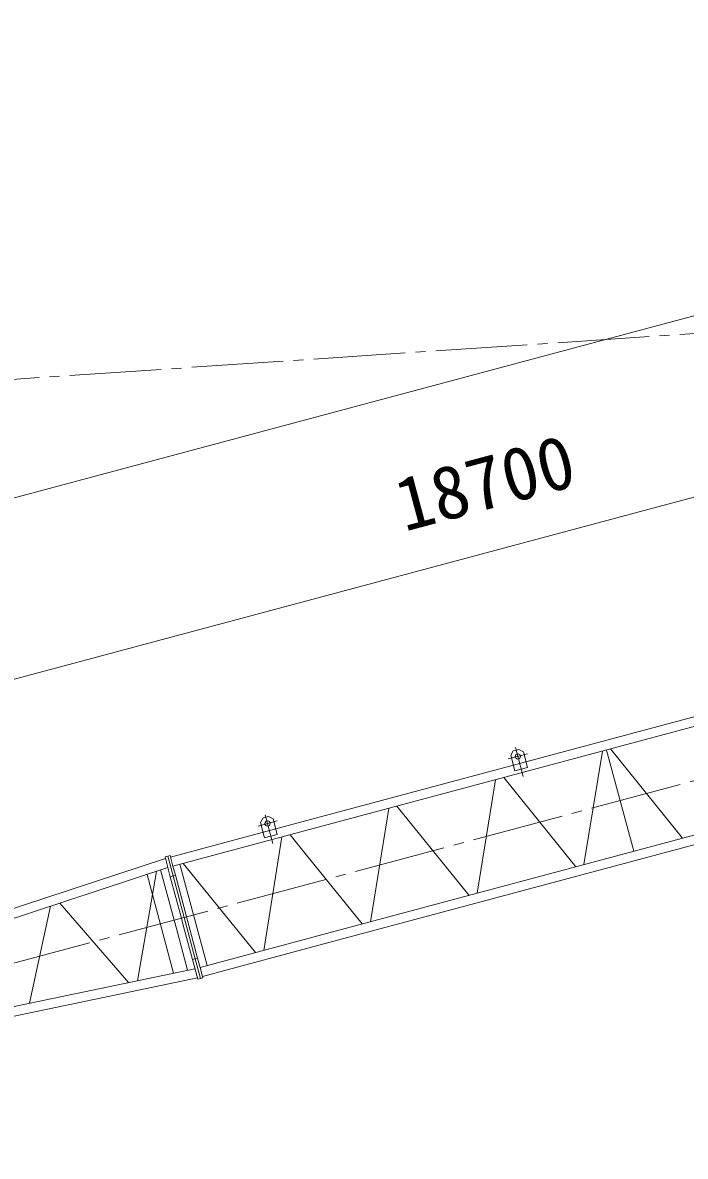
# Model space of a CAD drawing. Units: millimetres, scale not verified. Extents: x -21826 to 21577, y -29973 to 32685.
# Drawn here: x -12786 to -8234, y 13468 to 21257 of the extents above; entities that cross this region are included whole.
import ezdxf
from ezdxf.enums import TextEntityAlignment as Align

# ---------------------------------------------------------------- set-up
doc = ezdxf.new("R2010")
doc.units = ezdxf.units.MM
doc.header["$LTSCALE"] = 70
doc.linetypes.add('CHAIN2', pattern=[12, 9, -1, 1, -1])
for name, color, linetype, lineweight in [('0-2_05 寸法', 3, 'Continuous', 18), ('0-5_12 当社中心線', 7, 'CHAIN2', 18), ('0-7_20 躯体__土木__外形線', 7, 'Continuous', 18), ('0-8_01 細線', 7, 'Continuous', 18)]:
    doc.layers.add(name, color=color, linetype=linetype, lineweight=lineweight)
doc.styles.add('ＭＳ ゴシック', font='')
doc.styles.get('ＭＳ ゴシック').set_extended_font_data('MS Gothic')

msp = doc.modelspace()

# ---------------------------------------------------------------- linework, layer by layer
at = {"layer": '0-2_05 寸法', "color": 7}
for p, q in [((5102.93, 22800.94), (-17984.86, 16614.61)), ((-17673.28, 15451.76), (-576.4, 20032.86))]:
    msp.add_line(p, q, dxfattribs=at)
at = {"layer": '0-5_12 当社中心線'}
for p, q in [((-13300.15, 18776.28), (6384.74, 20099.01)), ((-17802.49, 13468.09), (6588.55, 20003.65))]:
    msp.add_line(p, q, dxfattribs=at)
at = {"layer": '0-7_20 躯体__土木__外形線'}
for p, q in [((-10901.59, 15757.18), (-7462.89, 16678.57)), ((-10884.76, 15694.39), (-7446.07, 16615.79)), ((-9449.63, 16197.99), (-9318.92, 16233.02)), ((-9376.58, 16264.14), (-9415.26, 16253.8)), ((-9400.48, 16276.02), (-9347.17, 16077.04)), ((-9345.98, 16246.47), (-9376.58, 16264.14)), ((-8929.95, 15472.79), (-8803.17, 16252.14)), ((-8775, 16259.71), (-8588.59, 15564.25)), ((-8747.13, 16267.17), (-8252.58, 15654.28)), ((-9663.35, 15276.26), (-9537.26, 16055.45)), ((-9481.23, 16070.47), (-8986.08, 15457.75)), ((-7259.72, 15920.32), (-10698.41, 14998.92)), ((-7242.9, 15857.54), (-10681.59, 14936.15)), ((-10396.75, 15079.74), (-10271.36, 15858.77)), ((-10215.22, 15873.79), (-9719.48, 15261.23)), ((-10845.97, 15549.59), (-10452.98, 15064.7))]:
    msp.add_line(p, q, dxfattribs=at)
msp.add_lwpolyline([(-9415.26, 16253.8), (-9432.95, 16223.18), (-9404.42, 16116.92), (-9317.54, 16140.22), (-9345.98, 16246.47)], dxfattribs=at)
msp.add_circle((-9384.27, 16215.5), 18, dxfattribs=at)
at = {"layer": '0-8_01 細線'}
for p, q in [((-11119.88, 15815.32), (-11066.57, 15616.34)), ((-11770.71, 15524.3), (-10901.59, 15757.18)), ((-11169.03, 15737.29), (-11038.22, 15772.33)), ((-11095.98, 15803.44), (-11134.55, 15793.09)), ((-11065.37, 15785.77), (-11095.98, 15803.44)), ((-11753.82, 15461.52), (-10884.76, 15694.39)), ((-11130.25, 14883.22), (-11005.35, 15662.07)), ((-10949.32, 15677.11), (-10845.97, 15549.59)), ((-11805.42, 15514.98), (-14301.83, 14692.26)), ((-14284.98, 14629.39), (-11788.63, 15452.09)), ((-11867.41, 15426.11), (-11997.22, 14674.63)), ((-11745.66, 15091.01), (-11838.12, 15435.8)), ((-11519.21, 14778.99), (-11705.53, 15474.46)), ((-11683.31, 15480.41), (-11186.38, 14868.18)), ((-11931.35, 15405.07), (-11749.39, 14726.22)), ((-11695.48, 15104.47), (-11771.85, 15389.42)), ((-11676.14, 15109.64), (-11752.51, 15394.59)), ((-11737.04, 15398.73), (-11584.3, 14828.83)), ((-12057.94, 14661.98), (-12531.64, 15207.22)), ((-12593.99, 15186.68), (-12739.12, 14520.17)), ((-11730.25, 15033.42), (-11745.66, 15091.01)), ((-11653.3, 14746.22), (-11730.25, 15033.42)), ((-11599.77, 14824.69), (-11676.14, 15109.64)), ((-10698.41, 14998.92), (-11567.51, 14766.04)), ((-10681.59, 14936.15), (-11550.73, 14703.27)), ((-11602.33, 14756.83), (-14175.74, 14221.1)), ((-11585.44, 14693.94), (-14158.74, 14158.25))]:
    msp.add_line(p, q, dxfattribs=at)
for points in [[(-11134.55, 15793.09), (-11152.25, 15762.48), (-11123.82, 15656.22), (-11036.84, 15679.52), (-11065.37, 15785.77)], [(-11619.11, 14819.52), (-11679.95, 15046.39), (-11695.48, 15104.47)]]:
    msp.add_lwpolyline(points, dxfattribs=at)
for points in [[(-11808.04, 15524.64), (-11771.85, 15389.42), (-11752.51, 15394.59), (-11788.7, 15529.81)], [(-11753.82, 15461.52), (-11737.04, 15398.73), (-11752.51, 15394.59), (-11788.7, 15529.81), (-11773.23, 15533.96)], [(-11582.91, 14684.28), (-11563.58, 14689.46), (-11599.77, 14824.69), (-11619.11, 14819.52)], [(-11567.51, 14766.04), (-11584.3, 14828.83), (-11599.77, 14824.69), (-11563.58, 14689.46), (-11548.1, 14693.61)]]:
    msp.add_lwpolyline(points, close=True, dxfattribs=at)
msp.add_circle((-11103.57, 15754.81), 18, dxfattribs=at)

# ---------------------------------------------------------------- texts
at = {"layer": '0-2_05 寸法', "color": 7, "style": 'ＭＳ ゴシック'}
msp.add_text('18700', height=366.6, rotation=15, dxfattribs=at).set_placement((-10136.06, 17652.53), align=Align.BOTTOM_LEFT)

doc.saveas('drawing.dxf')
